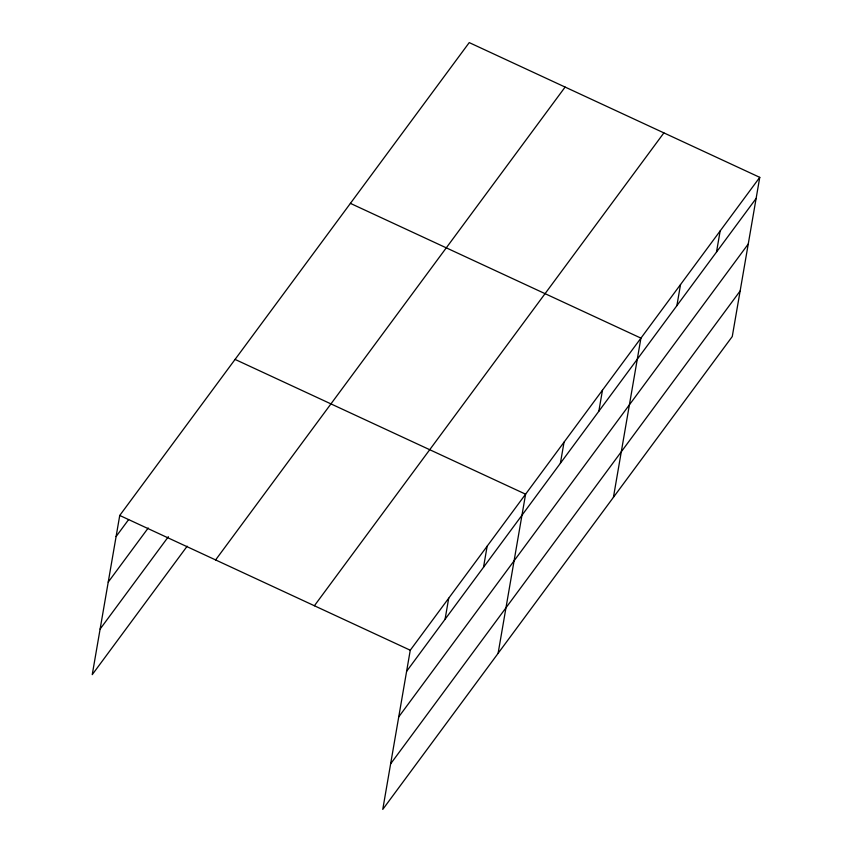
<?xml version="1.0" encoding="UTF-8"?>
<svg xmlns="http://www.w3.org/2000/svg" width="852" height="852" viewBox="0 0 852 852"><rect width="100%" height="100%" fill="white"/><g stroke="black" fill="none" stroke-linecap="round" stroke-linejoin="round"><path stroke-width="1.28" d="M759.76 177.354L410.259 650.225L382.761 809.4L732.262 336.54L759.76 177.354L469.239 42.6L119.738 515.46L92.24 674.646L187.174 546.196M445.063 619.298L448.706 598.211M483.51 567.283L487.152 546.196M498.1 653.356L525.599 494.181L235.067 359.416M560.392 463.254L564.045 442.167M598.839 411.239L602.481 390.152M613.429 497.312L640.928 338.127L350.406 203.372M676.893 305.634L680.535 284.536M716.511 252.043L720.153 230.945M116.096 536.547L128.641 519.571M108.225 582.118L148.237 527.984M100.11 629.074L168.376 536.717M215.609 559.934L565.11 87.074M314.388 605.751L663.889 132.891M406.617 671.312L756.118 198.452M398.747 716.883L748.248 244.013M390.642 763.829L740.132 290.969M119.738 515.46L410.259 650.225"/></g></svg>
